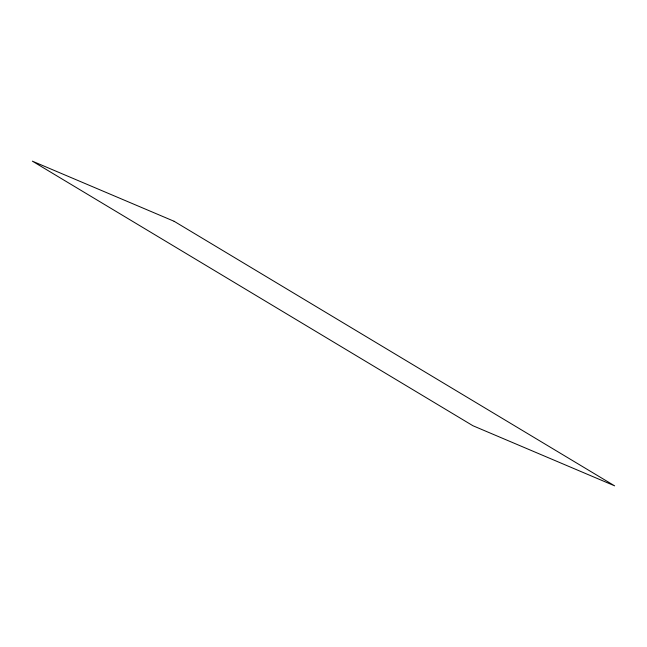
<?xml version="1.0" encoding="UTF-8"?>
<svg xmlns="http://www.w3.org/2000/svg" width="647" height="647" viewBox="0 0 647 647"><rect width="100%" height="100%" fill="white"/><g stroke="black" fill="none" stroke-linecap="round" stroke-linejoin="round"><path stroke-width="0.97" d="M174.092 221.274L32.35 161.152L472.908 425.726L614.65 485.848L174.092 221.274"/></g></svg>
